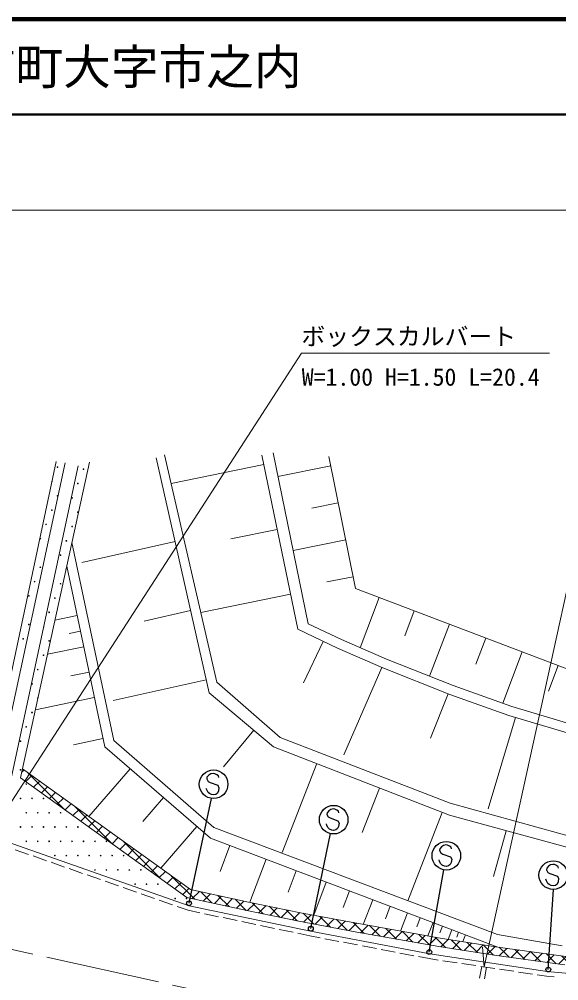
# Model space of a CAD drawing. Units: millimetres, scale not verified. Extents: x 40000 to 680000, y 20000 to 380000.
# Drawn here: x 430425 to 486972, y 279212 to 380000 of the extents above; entities that cross this region are included whole.
import ezdxf
from ezdxf.enums import TextEntityAlignment as Align

# ---------------------------------------------------------------- set-up
doc = ezdxf.new("R2010")
doc.units = ezdxf.units.MM
doc.header["$LTSCALE"] = 1000
doc.linetypes.add('CHAIN', pattern=[18.5, 12, -1.5, 3.5, -1.5])
for name, color, linetype, lineweight in [('M-BMK', 2, 'CHAIN', 13), ('M-STR-HTXT', 7, 'Continuous', 13), ('M-STR-STRC', 7, 'Continuous', 25), ('M-TTL', 2, 'Continuous', 140), ('M-TTL-LINE', 7, 'Continuous', 50), ('M-WORK', 1, 'Continuous', 13)]:
    doc.layers.add(name, color=color, linetype=linetype, lineweight=lineweight)
doc.layers.add('M-TTL-TXT', color=7, linetype='Continuous')
doc.styles.add('ＭＳ ゴシック', font='')
doc.styles.get('ＭＳ ゴシック').set_extended_font_data('MS Gothic')

msp = doc.modelspace()

# ---------------------------------------------------------------- hatches: boundary and pattern name
at = {"layer": 'M-WORK'}
h = msp.add_hatch(dxfattribs=at)
h.set_pattern_fill('USER', color=256, style=0, pattern_type=2)
h.set_pattern_definition([(45, (535626, 292872), (-707.107, 707.107), []), (135, (535626, 292872), (-707.107, -707.107), [])])
h.paths.add_polyline_path([(535626, 292872), (535962, 293188), (535406, 293900), (535047, 293563), (532160, 291407), (531051, 290579), (528014, 288661), (524402, 286777), (523725, 286423), (520475, 285145), (516319, 283733), (513791, 283085), (512056, 282640), (506941, 281761), (502705, 281335), (502440, 281325), (497937, 281149), (494234, 281122), (487717, 281772), (480582, 282739), (476912, 283311), (475375, 283550), (474546, 283679), (473260, 283907), (470390, 284415), (466484, 285106), (465968, 285198), (461293, 286080), (459894, 286344), (454587, 287436), (454459, 287462), (448358, 288781), (445273, 291001), (437732, 296428), (430775, 301434), (430566, 300475), (447985, 287941), (454273, 286582), (459719, 285460), (465806, 284313), (474398, 282792), (480452, 281848), (487612, 280878), (494192, 280222), (497957, 280249), (502768, 280437), (507063, 280869), (512244, 281760), (516576, 282869), (520784, 284299), (524099, 285603), (528463, 287881), (531561, 289837)])

# ---------------------------------------------------------------- linework, layer by layer
at = {"layer": 'M-BMK'}
msp.add_line((379113, 293681), (452610, 277408), dxfattribs=at)
at = {"layer": 'M-STR-HTXT'}
for p, q in [((428376, 360000), (554204, 360000)), ((479144, 280668), (478988, 282750))]:
    msp.add_line(p, q, dxfattribs=at)
for points in [[(427000, 294000), (460000, 345000), (486000, 345000)], [(479144, 280668), (490000, 330000), (522500, 330000)]]:
    msp.add_lwpolyline(points, dxfattribs=at)
at = {"layer": 'M-STR-STRC'}
for p, q in [((450104, 300543), (450081, 300373)), ((450081, 300373), (450210, 300099)), ((450297, 300751), (450104, 300543)), ((450494, 300891), (450297, 300751)), ((450742, 300941), (450494, 300891)), ((450916, 300917), (450742, 300941)), ((451133, 300809), (450916, 300917)), ((451298, 300697), (451133, 300809)), ((451349, 300530), (451298, 300697)), ((450086, 299210), (450027, 299375)), ((450210, 300099), (450436, 299989)), ((450436, 299989), (451235, 299708)), ((451235, 299708), (451355, 299449)), ((451355, 299449), (451311, 299108)), ((450212, 298944), (450086, 299210)), ((450367, 298834), (450212, 298944)), ((450586, 298722), (450367, 298834)), ((450767, 298697), (450586, 298722)), ((451018, 298740), (450767, 298697)), ((451205, 298884), (451018, 298740)), ((451311, 299108), (451205, 298884)), ((448219, 287333), (450559, 298332)), ((462692, 296827), (462668, 296656)), ((462668, 296656), (462797, 296383)), ((462885, 297035), (462692, 296827)), ((462797, 296383), (463024, 296273)), ((463081, 297174), (462885, 297035)), ((463330, 297225), (463081, 297174)), ((463504, 297201), (463330, 297225)), ((463720, 297092), (463504, 297201)), ((463885, 296981), (463720, 297092)), ((463937, 296813), (463885, 296981)), ((462673, 295494), (462615, 295659)), ((462800, 295228), (462673, 295494)), ((463024, 296273), (463822, 295991)), ((463899, 295391), (463793, 295168)), ((463822, 295991), (463943, 295733)), ((463943, 295733), (463899, 295391)), ((460986, 284673), (463052, 294634)), ((462955, 295118), (462800, 295228)), ((463174, 295005), (462955, 295118)), ((463355, 294980), (463174, 295005)), ((463606, 295023), (463355, 294980)), ((463793, 295168), (463606, 295023)), ((474890, 293398), (474693, 293259)), ((475139, 293449), (474890, 293398)), ((475312, 293424), (475139, 293449)), ((475529, 293316), (475312, 293424)), ((475694, 293204), (475529, 293316)), ((474501, 293050), (474477, 292880)), ((474477, 292880), (474606, 292607)), ((474693, 293259), (474501, 293050)), ((474606, 292607), (474832, 292497)), ((474832, 292497), (475631, 292215)), ((475746, 293037), (475694, 293204)), ((474482, 291718), (474423, 291883)), ((474608, 291452), (474482, 291718)), ((474763, 291341), (474608, 291452)), ((474983, 291229), (474763, 291341)), ((475601, 291391), (475414, 291247)), ((475707, 291615), (475601, 291391)), ((475631, 292215), (475752, 291956)), ((475752, 291956), (475707, 291615)), ((486099, 291360), (485902, 291221)), ((486348, 291411), (486099, 291360)), ((486522, 291386), (486348, 291411)), ((486738, 291278), (486522, 291386)), ((473401, 282222), (474915, 290846)), ((475163, 291204), (474983, 291229)), ((475414, 291247), (475163, 291204)), ((485710, 291012), (485686, 290842)), ((485686, 290842), (485815, 290569)), ((485902, 291221), (485710, 291012)), ((485815, 290569), (486041, 290459)), ((486041, 290459), (486840, 290177)), ((486903, 291166), (486738, 291278)), ((486955, 290999), (486903, 291166)), ((485691, 289680), (485632, 289845)), ((485817, 289413), (485691, 289680)), ((485972, 289303), (485817, 289413)), ((486192, 289191), (485972, 289303)), ((486810, 289353), (486623, 289209)), ((486917, 289577), (486810, 289353)), ((486840, 290177), (486961, 289918)), ((486961, 289918), (486917, 289577)), ((485873, 280383), (486417, 288784)), ((486372, 289166), (486192, 289191)), ((486623, 289209), (486372, 289166))]:
    msp.add_line(p, q, dxfattribs=at)
for centre, radius in [((450792, 299814), 1500), ((463379, 296098), 1500), ((475188, 292322), 1500), ((486397, 290284), 1500), ((448219, 287333), 250), ((460986, 284673), 250), ((473401, 282222), 250), ((485873, 280383), 250)]:
    msp.add_circle(centre, radius, dxfattribs=at)
at = {"layer": 'M-TTL'}
msp.add_line((680000, 380000), (40000, 380000), dxfattribs=at)
at = {"layer": 'M-TTL-LINE'}
msp.add_line((40000, 370000), (680000, 370000), dxfattribs=at)
at = {"layer": 'M-WORK'}
for p, q in [((426429, 296622), (434303, 333645)), ((444784, 334029), (450319, 309396)), ((445661, 334330), (451128, 310519)), ((455854, 334299), (459616, 316053)), ((457029, 334541), (460721, 316634)), ((462888, 334174), (465673, 320318)), ((435246, 333489), (427249, 296458)), ((428657, 296176), (436594, 333185)), ((430566, 300475), (437784, 333578)), ((456056, 333319), (446353, 331319)), ((463085, 333193), (457537, 332078)), ((463866, 329309), (461092, 328752)), ((457456, 326527), (452605, 325527)), ((435946, 325147), (440346, 304409)), ((446757, 325248), (437000, 323056)), ((464646, 325426), (459137, 324318)), ((439384, 303737), (435406, 322673)), ((465421, 321569), (462667, 321015)), ((458857, 319735), (449457, 317797)), ((465673, 320318), (489121, 311421)), ((468157, 319375), (466165, 314123)), ((436496, 317485), (434169, 316996)), ((448383, 318010), (443505, 316914)), ((471833, 317980), (470837, 315354)), ((460721, 316634), (464205, 314976)), ((475510, 316585), (473439, 311128)), ((436838, 315855), (435675, 315611)), ((459616, 316053), (463790, 314066)), ((462287, 314781), (460225, 310448)), ((464205, 314976), (468903, 312931)), ((479330, 315136), (478295, 312408)), ((437181, 314226), (433391, 313430)), ((463790, 314066), (468519, 312008)), ((483150, 313687), (481109, 308308)), ((468903, 312931), (475907, 310147)), ((437738, 311574), (435843, 311176)), ((468424, 312049), (464434, 302880)), ((468519, 312008), (475556, 309211)), ((486915, 312258), (485894, 309569)), ((450009, 310772), (440253, 308580)), ((451128, 310519), (457770, 304718)), ((475907, 310147), (482042, 307972)), ((438295, 308921), (432125, 307625)), ((450319, 309396), (457073, 303750)), ((475373, 309284), (473526, 304637)), ((475556, 309211), (481731, 307021)), ((482042, 307972), (488741, 305971)), ((482431, 306812), (479569, 297230)), ((481731, 307021), (488462, 305010)), ((455023, 305464), (451816, 301627)), ((439202, 304602), (436117, 303954)), ((440346, 304409), (450830, 295273)), ((457770, 304718), (475585, 297844)), ((450477, 294151), (439384, 303737)), ((457073, 303750), (475519, 296557)), ((430775, 301434), (448358, 288781)), ((442054, 301430), (437732, 296428)), ((461611, 301981), (457978, 292664)), ((430566, 300475), (447985, 287941)), ((468188, 299416), (466372, 294758)), ((445555, 298405), (443394, 295904)), ((475585, 297844), (501905, 290492)), ((474765, 296851), (471156, 287595)), ((475519, 296557), (501592, 289452)), ((449056, 295379), (445273, 291001)), ((450830, 295273), (480544, 284049)), ((481449, 294941), (480142, 290149)), ((428475, 294013), (448248, 287080)), ((480582, 282739), (450477, 294151)), ((452509, 293381), (451483, 290676)), ((429988, 292953), (431403, 292456)), ((431875, 292291), (433290, 291795)), ((433762, 291629), (435178, 291133)), ((456296, 291946), (454587, 287436)), ((435650, 290968), (437065, 290471)), ((437537, 290306), (438953, 289810)), ((459453, 290749), (458598, 288494)), ((439424, 289644), (440840, 289148)), ((462609, 289552), (461293, 286080)), ((441312, 288982), (442727, 288486)), ((443199, 288321), (444615, 287824)), ((448358, 288781), (454459, 287462)), ((465040, 288631), (464382, 286894)), ((445086, 287659), (446502, 287163)), ((447985, 287941), (454273, 286582)), ((454459, 287462), (459894, 286344)), ((467471, 287709), (466484, 285106)), ((446974, 286997), (448114, 286598)), ((448114, 286598), (449352, 286338)), ((448248, 287080), (460966, 284417)), ((454273, 286582), (459719, 285460)), ((459894, 286344), (465968, 285198)), ((469293, 287019), (468800, 285717)), ((471115, 286328), (470390, 284415)), ((449842, 286236), (451310, 285928)), ((451799, 285826), (453267, 285519)), ((453757, 285416), (455225, 285109)), ((459719, 285460), (465806, 284313)), ((472454, 285820), (472091, 284864)), ((473793, 285313), (473260, 283907)), ((455714, 285006), (457182, 284699)), ((457672, 284596), (459140, 284289)), ((460966, 284417), (473460, 282022)), ((465806, 284313), (474398, 282792)), ((465968, 285198), (474546, 283679)), ((474777, 284940), (474510, 284237)), ((475761, 284567), (475375, 283550)), ((476472, 284297), (476279, 283789)), ((459629, 284186), (460868, 283927)), ((460868, 283927), (461966, 283717)), ((462457, 283622), (463930, 283340)), ((464421, 283246), (465894, 282963)), ((474546, 283679), (480582, 282739)), ((477184, 284027), (476912, 283311)), ((480544, 284049), (487311, 282874)), ((466385, 282869), (467858, 282587)), ((468349, 282493), (469823, 282210)), ((474398, 282792), (480452, 281848)), ((480582, 282739), (487717, 281772)), ((470314, 282116), (471787, 281834)), ((472278, 281740), (473376, 281529)), ((473376, 281529), (474337, 281386)), ((473460, 282022), (485744, 280188)), ((474832, 281312), (476315, 281090)), ((480452, 281848), (487612, 280878)), ((476810, 281016), (478293, 280795)), ((478678, 279495), (478900, 280704)), ((478788, 280721), (480271, 280499)), ((479381, 280632), (479177, 279403)), ((480766, 280426), (482249, 280204)), ((482744, 280130), (484228, 279909)), ((484722, 279835), (485684, 279691)), ((485684, 279691), (486484, 279616)), ((485744, 280188), (493783, 279432))]:
    msp.add_line(p, q, dxfattribs=at)
for centre in [(434437, 333051), (437162, 332829), (436562, 331329), (434437, 330051), (435962, 329829), (433837, 328551), (436562, 328329), (433237, 327051), (435962, 326829), (432637, 325551), (435362, 325329), (434762, 323829), (432637, 322551), (432037, 321051), (434762, 320829), (431437, 319551), (434162, 319329), (433562, 317829), (431437, 316551), (430837, 315051), (433562, 314829), (432962, 313329), (432362, 311829), (431762, 310329), (431762, 307329), (431162, 305829), (430562, 304329), (430562, 301329), (431162, 299829), (430562, 298329), (431762, 298329), (432962, 298329), (431162, 296829), (432362, 296829), (433562, 296829), (434762, 296829), (430562, 295329), (431762, 295329), (432962, 295329), (434162, 295329), (435362, 295329), (436562, 295329), (431162, 293829), (432362, 293829), (433562, 293829), (434762, 293829), (435962, 293829), (437162, 293829), (438362, 293829), (439562, 293829), (434162, 292329), (435362, 292329), (436562, 292329), (437762, 292329), (438962, 292329), (440162, 292329), (441362, 292329), (438362, 290829), (439562, 290829), (440762, 290829), (441962, 290829), (443162, 290829), (442562, 289329), (443762, 289329), (444962, 289329), (446762, 287829), (447962, 287829)]:
    msp.add_circle(centre, 37.5, dxfattribs=at)
for centre, start, end in [((433837, 331551), 290.4205, 45.56553), ((433237, 324051), 128.59345, 207.03393), ((435362, 322329), 128.9674, 206.43152), ((432962, 316329), 285.90834, 49.88174), ((432362, 308829), 34.13596, 301.26296), ((437762, 295329), 187.68216, 280.84083)]:
    msp.add_arc(centre, 37.5, start, end, dxfattribs=at)

# ---------------------------------------------------------------- texts
at = {"layer": 'M-STR-HTXT', "style": 'ＭＳ ゴシック'}
for s, p in [('ボックスカルバート', (471250, 346750)), ('W=1.00 H=1.50 L=20.4', (472500, 342500))]:
    msp.add_text(s, height=1833, dxfattribs=at).set_placement(p, align=Align.MIDDLE_CENTER)
at = {"layer": 'M-TTL-TXT', "style": 'ＭＳ ゴシック'}
msp.add_text('下関市豊浦町大字市之内', height=3666, dxfattribs=at).set_placement((405024, 375000), align=Align.MIDDLE_LEFT)

doc.saveas('drawing.dxf')
